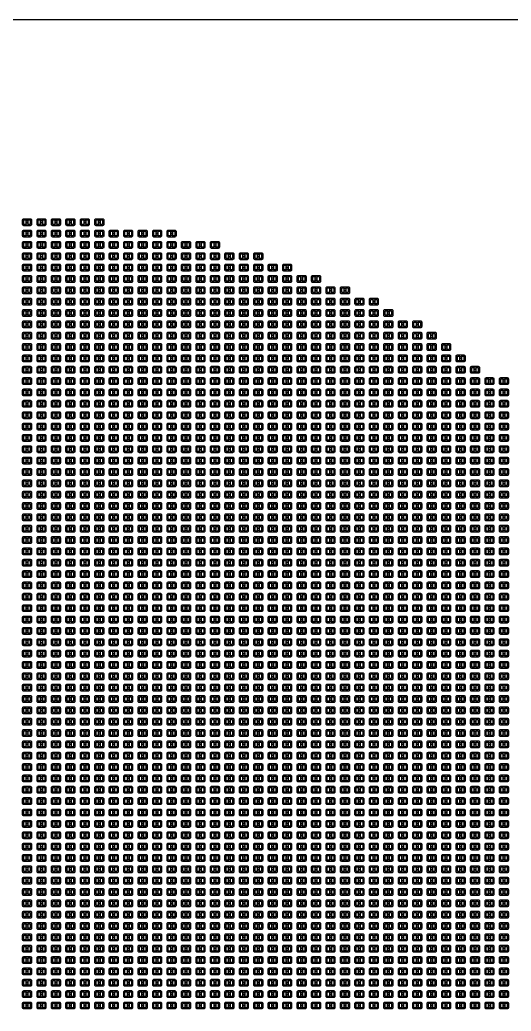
# Model space of a CAD drawing. Header units: metres. Extents: x -2500 to 2500, y -2500 to 2500.
# Drawn here: x -7 to 1231, y 2 to 2500 of the extents above; entities that cross this region are included whole.
import ezdxf

# ---------------------------------------------------------------- set-up
doc = ezdxf.new("R2010")
doc.units = ezdxf.units.M
doc.layers.add('structure', color=2, linetype='Continuous')
doc.layers.add('substrate', color=7, linetype='Continuous')

# ---------------------------------------------------------------- blocks, each defined once
blk = doc.blocks.new('structure')
at = {"layer": 'structure'}
for points in [[(-11.2, 5.8, -0.414214), (-8.2, 8.8), (8.2, 8.8, -0.414214), (11.2, 5.8), (11.2, -5.8, -0.414214), (8.2, -8.8), (-8.2, -8.8, -0.414214), (-11.2, -5.8), (-11.2, 5.8)], [(-8.2, 4.6, -0.414214), (-7, 5.8), (-2.7, 5.8, -0.414214), (-1.5, 4.6), (-1.5, 3.8, -0.414214), (-2, 3.3), (-2.5, 3.3, 0.414214), (-3, 2.8), (-3, 0.3), (3, 0.3), (3, 2.8, 0.414214), (2.5, 3.3), (2, 3.3, -0.414214), (1.5, 3.8), (1.5, 4.6, -0.414214), (2.7, 5.8), (7, 5.8, -0.414214), (8.2, 4.6), (8.2, -4.6, -0.414214), (7, -5.8), (2.7, -5.8, -0.414214), (1.5, -4.6), (1.5, -3.8, -0.414214), (2, -3.3), (2.5, -3.3, 0.414214), (3, -2.8), (3, -0.3), (-3, -0.3), (-3, -2.8, 0.414214), (-2.5, -3.3), (-2, -3.3, -0.414214), (-1.5, -3.8), (-1.5, -4.6, -0.414214), (-2.7, -5.8), (-7, -5.8, -0.414214), (-7, -5.8, -0.414214), (-8.2, -4.6), (-8.2, 4.6)]]:
    blk.add_lwpolyline(points, format="xyb", dxfattribs=at)
blk = doc.blocks.new('array')
at = {"layer": 'structure'}
for p in [(11.6, 1990.2), (48, 1990.2), (84.4, 1990.2), (120.8, 1990.2), (157.2, 1990.2), (193.6, 1990.2), (11.6, 1961.6), (48, 1961.6), (84.4, 1961.6), (120.8, 1961.6), (157.2, 1961.6), (193.6, 1961.6), (230, 1961.6), (266.4, 1961.6), (302.8, 1961.6), (339.2, 1961.6), (375.6, 1961.6), (11.6, 1933), (48, 1933), (84.4, 1933), (120.8, 1933), (157.2, 1933), (193.6, 1933), (230, 1933), (266.4, 1933), (302.8, 1933), (339.2, 1933), (375.6, 1933), (412, 1933), (448.4, 1933), (484.8, 1933), (11.6, 1904.4), (48, 1904.4), (84.4, 1904.4), (120.8, 1904.4), (157.2, 1904.4), (193.6, 1904.4), (230, 1904.4), (266.4, 1904.4), (302.8, 1904.4), (339.2, 1904.4), (375.6, 1904.4), (412, 1904.4), (448.4, 1904.4), (484.8, 1904.4), (521.2, 1904.4), (557.6, 1904.4), (594, 1904.4), (11.6, 1875.8), (48, 1875.8), (84.4, 1875.8), (120.8, 1875.8), (157.2, 1875.8), (193.6, 1875.8), (230, 1875.8), (266.4, 1875.8), (302.8, 1875.8), (339.2, 1875.8), (375.6, 1875.8), (412, 1875.8), (448.4, 1875.8), (484.8, 1875.8), (521.2, 1875.8), (557.6, 1875.8), (594, 1875.8), (630.4, 1875.8), (666.8, 1875.8), (11.6, 1847.2), (48, 1847.2), (84.4, 1847.2), (120.8, 1847.2), (157.2, 1847.2), (193.6, 1847.2), (230, 1847.2), (266.4, 1847.2), (302.8, 1847.2), (339.2, 1847.2), (375.6, 1847.2), (412, 1847.2), (448.4, 1847.2), (484.8, 1847.2), (521.2, 1847.2), (557.6, 1847.2), (594, 1847.2), (630.4, 1847.2), (666.8, 1847.2), (703.2, 1847.2), (739.6, 1847.2), (11.6, 1818.6), (48, 1818.6), (84.4, 1818.6), (120.8, 1818.6), (157.2, 1818.6), (193.6, 1818.6), (230, 1818.6), (266.4, 1818.6), (302.8, 1818.6), (339.2, 1818.6), (375.6, 1818.6), (412, 1818.6), (448.4, 1818.6), (484.8, 1818.6), (521.2, 1818.6), (557.6, 1818.6), (594, 1818.6), (630.4, 1818.6), (666.8, 1818.6), (703.2, 1818.6), (739.6, 1818.6), (776, 1818.6), (812.4, 1818.6), (11.6, 1790), (48, 1790), (84.4, 1790), (120.8, 1790), (157.2, 1790), (193.6, 1790), (230, 1790), (266.4, 1790), (302.8, 1790), (339.2, 1790), (375.6, 1790), (412, 1790), (448.4, 1790), (484.8, 1790), (521.2, 1790), (557.6, 1790), (594, 1790), (630.4, 1790), (666.8, 1790), (703.2, 1790), (739.6, 1790), (776, 1790), (812.4, 1790), (848.8, 1790), (885.2, 1790), (11.6, 1761.4), (48, 1761.4), (84.4, 1761.4), (120.8, 1761.4), (157.2, 1761.4), (193.6, 1761.4), (230, 1761.4), (266.4, 1761.4), (302.8, 1761.4), (339.2, 1761.4), (375.6, 1761.4), (412, 1761.4), (448.4, 1761.4), (484.8, 1761.4), (521.2, 1761.4), (557.6, 1761.4), (594, 1761.4), (630.4, 1761.4), (666.8, 1761.4), (703.2, 1761.4), (739.6, 1761.4), (776, 1761.4), (812.4, 1761.4), (848.8, 1761.4), (885.2, 1761.4), (921.6, 1761.4), (11.6, 1732.8), (48, 1732.8), (84.4, 1732.8), (120.8, 1732.8), (157.2, 1732.8), (193.6, 1732.8), (230, 1732.8), (266.4, 1732.8), (302.8, 1732.8), (339.2, 1732.8), (375.6, 1732.8), (412, 1732.8), (448.4, 1732.8), (484.8, 1732.8), (521.2, 1732.8), (557.6, 1732.8), (594, 1732.8), (630.4, 1732.8), (666.8, 1732.8), (703.2, 1732.8), (739.6, 1732.8), (776, 1732.8), (812.4, 1732.8), (848.8, 1732.8), (885.2, 1732.8), (921.6, 1732.8), (958, 1732.8), (994.4, 1732.8), (11.6, 1704.2), (48, 1704.2), (84.4, 1704.2), (120.8, 1704.2), (157.2, 1704.2), (193.6, 1704.2), (230, 1704.2), (266.4, 1704.2), (302.8, 1704.2), (339.2, 1704.2), (375.6, 1704.2), (412, 1704.2), (448.4, 1704.2), (484.8, 1704.2), (521.2, 1704.2), (557.6, 1704.2), (594, 1704.2), (630.4, 1704.2), (666.8, 1704.2), (703.2, 1704.2), (739.6, 1704.2), (776, 1704.2), (812.4, 1704.2), (848.8, 1704.2), (885.2, 1704.2), (921.6, 1704.2), (958, 1704.2), (994.4, 1704.2), (1030.8, 1704.2), (11.6, 1675.6), (48, 1675.6), (84.4, 1675.6), (120.8, 1675.6), (157.2, 1675.6), (193.6, 1675.6), (230, 1675.6), (266.4, 1675.6), (302.8, 1675.6), (339.2, 1675.6), (375.6, 1675.6), (412, 1675.6), (448.4, 1675.6), (484.8, 1675.6), (521.2, 1675.6), (557.6, 1675.6), (594, 1675.6), (630.4, 1675.6), (666.8, 1675.6), (703.2, 1675.6), (739.6, 1675.6), (776, 1675.6), (812.4, 1675.6), (848.8, 1675.6), (885.2, 1675.6), (921.6, 1675.6), (958, 1675.6), (994.4, 1675.6), (1030.8, 1675.6), (1067.2, 1675.6), (11.6, 1647), (48, 1647), (84.4, 1647), (120.8, 1647), (157.2, 1647), (193.6, 1647), (230, 1647), (266.4, 1647), (302.8, 1647), (339.2, 1647), (375.6, 1647), (412, 1647), (448.4, 1647), (484.8, 1647), (521.2, 1647), (557.6, 1647), (594, 1647), (630.4, 1647), (666.8, 1647), (703.2, 1647), (739.6, 1647), (776, 1647), (812.4, 1647), (848.8, 1647), (885.2, 1647), (921.6, 1647), (958, 1647), (994.4, 1647), (1030.8, 1647), (1067.2, 1647), (1103.6, 1647), (11.6, 1618.4), (48, 1618.4), (84.4, 1618.4), (120.8, 1618.4), (157.2, 1618.4), (193.6, 1618.4), (230, 1618.4), (266.4, 1618.4), (302.8, 1618.4), (339.2, 1618.4), (375.6, 1618.4), (412, 1618.4), (448.4, 1618.4), (484.8, 1618.4), (521.2, 1618.4), (557.6, 1618.4), (594, 1618.4), (630.4, 1618.4), (666.8, 1618.4), (703.2, 1618.4), (739.6, 1618.4), (776, 1618.4), (812.4, 1618.4), (848.8, 1618.4), (885.2, 1618.4), (921.6, 1618.4), (958, 1618.4), (994.4, 1618.4), (1030.8, 1618.4), (1067.2, 1618.4), (1103.6, 1618.4), (1140, 1618.4), (11.6, 1589.8), (48, 1589.8), (84.4, 1589.8), (120.8, 1589.8), (157.2, 1589.8), (193.6, 1589.8), (230, 1589.8), (266.4, 1589.8), (302.8, 1589.8), (339.2, 1589.8), (375.6, 1589.8), (412, 1589.8), (448.4, 1589.8), (484.8, 1589.8), (521.2, 1589.8), (557.6, 1589.8), (594, 1589.8), (630.4, 1589.8), (666.8, 1589.8), (703.2, 1589.8), (739.6, 1589.8), (776, 1589.8), (812.4, 1589.8), (848.8, 1589.8), (885.2, 1589.8), (921.6, 1589.8), (958, 1589.8), (994.4, 1589.8), (1030.8, 1589.8), (1067.2, 1589.8), (1103.6, 1589.8), (1140, 1589.8), (1176.4, 1589.8), (1212.8, 1589.8), (11.6, 1561.2), (48, 1561.2), (84.4, 1561.2), (120.8, 1561.2), (157.2, 1561.2), (193.6, 1561.2), (230, 1561.2), (266.4, 1561.2), (302.8, 1561.2), (339.2, 1561.2), (375.6, 1561.2), (412, 1561.2), (448.4, 1561.2), (484.8, 1561.2), (521.2, 1561.2), (557.6, 1561.2), (594, 1561.2), (630.4, 1561.2), (666.8, 1561.2), (703.2, 1561.2), (739.6, 1561.2), (776, 1561.2), (812.4, 1561.2), (848.8, 1561.2), (885.2, 1561.2), (921.6, 1561.2), (958, 1561.2), (994.4, 1561.2), (1030.8, 1561.2), (1067.2, 1561.2), (1103.6, 1561.2), (1140, 1561.2), (1176.4, 1561.2), (1212.8, 1561.2), (11.6, 1532.6), (48, 1532.6), (84.4, 1532.6), (120.8, 1532.6), (157.2, 1532.6), (193.6, 1532.6), (230, 1532.6), (266.4, 1532.6), (302.8, 1532.6), (339.2, 1532.6), (375.6, 1532.6), (412, 1532.6), (448.4, 1532.6), (484.8, 1532.6), (521.2, 1532.6), (557.6, 1532.6), (594, 1532.6), (630.4, 1532.6), (666.8, 1532.6), (703.2, 1532.6), (739.6, 1532.6), (776, 1532.6), (812.4, 1532.6), (848.8, 1532.6), (885.2, 1532.6), (921.6, 1532.6), (958, 1532.6), (994.4, 1532.6), (1030.8, 1532.6), (1067.2, 1532.6), (1103.6, 1532.6), (1140, 1532.6), (1176.4, 1532.6), (1212.8, 1532.6), (11.6, 1504), (48, 1504), (84.4, 1504), (120.8, 1504), (157.2, 1504), (193.6, 1504), (230, 1504), (266.4, 1504), (302.8, 1504), (339.2, 1504), (375.6, 1504), (412, 1504), (448.4, 1504), (484.8, 1504), (521.2, 1504), (557.6, 1504), (594, 1504), (630.4, 1504), (666.8, 1504), (703.2, 1504), (739.6, 1504), (776, 1504), (812.4, 1504), (848.8, 1504), (885.2, 1504), (921.6, 1504), (958, 1504), (994.4, 1504), (1030.8, 1504), (1067.2, 1504), (1103.6, 1504), (1140, 1504), (1176.4, 1504), (1212.8, 1504), (11.6, 1475.4), (48, 1475.4), (84.4, 1475.4), (120.8, 1475.4), (157.2, 1475.4), (193.6, 1475.4), (230, 1475.4), (266.4, 1475.4), (302.8, 1475.4), (339.2, 1475.4), (375.6, 1475.4), (412, 1475.4), (448.4, 1475.4), (484.8, 1475.4), (521.2, 1475.4), (557.6, 1475.4), (594, 1475.4), (630.4, 1475.4), (666.8, 1475.4), (703.2, 1475.4), (739.6, 1475.4), (776, 1475.4), (812.4, 1475.4), (848.8, 1475.4), (885.2, 1475.4), (921.6, 1475.4), (958, 1475.4), (994.4, 1475.4), (1030.8, 1475.4), (1067.2, 1475.4), (1103.6, 1475.4), (1140, 1475.4), (1176.4, 1475.4), (1212.8, 1475.4), (11.6, 1446.8), (48, 1446.8), (84.4, 1446.8), (120.8, 1446.8), (157.2, 1446.8), (193.6, 1446.8), (230, 1446.8), (266.4, 1446.8), (302.8, 1446.8), (339.2, 1446.8), (375.6, 1446.8), (412, 1446.8), (448.4, 1446.8), (484.8, 1446.8), (521.2, 1446.8), (557.6, 1446.8), (594, 1446.8), (630.4, 1446.8), (666.8, 1446.8), (703.2, 1446.8), (739.6, 1446.8), (776, 1446.8), (812.4, 1446.8), (848.8, 1446.8), (885.2, 1446.8), (921.6, 1446.8), (958, 1446.8), (994.4, 1446.8), (1030.8, 1446.8), (1067.2, 1446.8), (1103.6, 1446.8), (1140, 1446.8), (1176.4, 1446.8), (1212.8, 1446.8), (11.6, 1418.2), (48, 1418.2), (84.4, 1418.2), (120.8, 1418.2), (157.2, 1418.2), (193.6, 1418.2), (230, 1418.2), (266.4, 1418.2), (302.8, 1418.2), (339.2, 1418.2), (375.6, 1418.2), (412, 1418.2), (448.4, 1418.2), (484.8, 1418.2), (521.2, 1418.2), (557.6, 1418.2), (594, 1418.2), (630.4, 1418.2), (666.8, 1418.2), (703.2, 1418.2), (739.6, 1418.2), (776, 1418.2), (812.4, 1418.2), (848.8, 1418.2), (885.2, 1418.2), (921.6, 1418.2), (958, 1418.2), (994.4, 1418.2), (1030.8, 1418.2), (1067.2, 1418.2), (1103.6, 1418.2), (1140, 1418.2), (1176.4, 1418.2), (1212.8, 1418.2), (11.6, 1389.6), (48, 1389.6), (84.4, 1389.6), (120.8, 1389.6), (157.2, 1389.6), (193.6, 1389.6), (230, 1389.6), (266.4, 1389.6), (302.8, 1389.6), (339.2, 1389.6), (375.6, 1389.6), (412, 1389.6), (448.4, 1389.6), (484.8, 1389.6), (521.2, 1389.6), (557.6, 1389.6), (594, 1389.6), (630.4, 1389.6), (666.8, 1389.6), (703.2, 1389.6), (739.6, 1389.6), (776, 1389.6), (812.4, 1389.6), (848.8, 1389.6), (885.2, 1389.6), (921.6, 1389.6), (958, 1389.6), (994.4, 1389.6), (1030.8, 1389.6), (1067.2, 1389.6), (1103.6, 1389.6), (1140, 1389.6), (1176.4, 1389.6), (1212.8, 1389.6), (11.6, 1361), (48, 1361), (84.4, 1361), (120.8, 1361), (157.2, 1361), (193.6, 1361), (230, 1361), (266.4, 1361), (302.8, 1361), (339.2, 1361), (375.6, 1361), (412, 1361), (448.4, 1361), (484.8, 1361), (521.2, 1361), (557.6, 1361), (594, 1361), (630.4, 1361), (666.8, 1361), (703.2, 1361), (739.6, 1361), (776, 1361), (812.4, 1361), (848.8, 1361), (885.2, 1361), (921.6, 1361), (958, 1361), (994.4, 1361), (1030.8, 1361), (1067.2, 1361), (1103.6, 1361), (1140, 1361), (1176.4, 1361), (1212.8, 1361), (11.6, 1332.4), (48, 1332.4), (84.4, 1332.4), (120.8, 1332.4), (157.2, 1332.4), (193.6, 1332.4), (230, 1332.4), (266.4, 1332.4), (302.8, 1332.4), (339.2, 1332.4), (375.6, 1332.4), (412, 1332.4), (448.4, 1332.4), (484.8, 1332.4), (521.2, 1332.4), (557.6, 1332.4), (594, 1332.4), (630.4, 1332.4), (666.8, 1332.4), (703.2, 1332.4), (739.6, 1332.4), (776, 1332.4), (812.4, 1332.4), (848.8, 1332.4), (885.2, 1332.4), (921.6, 1332.4), (958, 1332.4), (994.4, 1332.4), (1030.8, 1332.4), (1067.2, 1332.4), (1103.6, 1332.4), (1140, 1332.4), (1176.4, 1332.4), (1212.8, 1332.4), (11.6, 1303.8), (48, 1303.8), (84.4, 1303.8), (120.8, 1303.8), (157.2, 1303.8), (193.6, 1303.8), (230, 1303.8), (266.4, 1303.8), (302.8, 1303.8), (339.2, 1303.8), (375.6, 1303.8), (412, 1303.8), (448.4, 1303.8), (484.8, 1303.8), (521.2, 1303.8), (557.6, 1303.8), (594, 1303.8), (630.4, 1303.8), (666.8, 1303.8), (703.2, 1303.8), (739.6, 1303.8), (776, 1303.8), (812.4, 1303.8), (848.8, 1303.8), (885.2, 1303.8), (921.6, 1303.8), (958, 1303.8), (994.4, 1303.8), (1030.8, 1303.8), (1067.2, 1303.8), (1103.6, 1303.8), (1140, 1303.8), (1176.4, 1303.8), (1212.8, 1303.8), (11.6, 1275.2), (48, 1275.2), (84.4, 1275.2), (120.8, 1275.2), (157.2, 1275.2), (193.6, 1275.2), (230, 1275.2), (266.4, 1275.2), (302.8, 1275.2), (339.2, 1275.2), (375.6, 1275.2), (412, 1275.2), (448.4, 1275.2), (484.8, 1275.2), (521.2, 1275.2), (557.6, 1275.2), (594, 1275.2), (630.4, 1275.2), (666.8, 1275.2), (703.2, 1275.2), (739.6, 1275.2), (776, 1275.2), (812.4, 1275.2), (848.8, 1275.2), (885.2, 1275.2), (921.6, 1275.2), (958, 1275.2), (994.4, 1275.2), (1030.8, 1275.2), (1067.2, 1275.2), (1103.6, 1275.2), (1140, 1275.2), (1176.4, 1275.2), (1212.8, 1275.2), (11.6, 1246.6), (48, 1246.6), (84.4, 1246.6), (120.8, 1246.6), (157.2, 1246.6), (193.6, 1246.6), (230, 1246.6), (266.4, 1246.6), (302.8, 1246.6), (339.2, 1246.6), (375.6, 1246.6), (412, 1246.6), (448.4, 1246.6), (484.8, 1246.6), (521.2, 1246.6), (557.6, 1246.6), (594, 1246.6), (630.4, 1246.6), (666.8, 1246.6), (703.2, 1246.6), (739.6, 1246.6), (776, 1246.6), (812.4, 1246.6), (848.8, 1246.6), (885.2, 1246.6), (921.6, 1246.6), (958, 1246.6), (994.4, 1246.6), (1030.8, 1246.6), (1067.2, 1246.6), (1103.6, 1246.6), (1140, 1246.6), (1176.4, 1246.6), (1212.8, 1246.6), (11.6, 1218), (48, 1218), (84.4, 1218), (120.8, 1218), (157.2, 1218), (193.6, 1218), (230, 1218), (266.4, 1218), (302.8, 1218), (339.2, 1218), (375.6, 1218), (412, 1218), (448.4, 1218), (484.8, 1218), (521.2, 1218), (557.6, 1218), (594, 1218), (630.4, 1218), (666.8, 1218), (703.2, 1218), (739.6, 1218), (776, 1218), (812.4, 1218), (848.8, 1218), (885.2, 1218), (921.6, 1218), (958, 1218), (994.4, 1218), (1030.8, 1218), (1067.2, 1218), (1103.6, 1218), (1140, 1218), (1176.4, 1218), (1212.8, 1218), (11.6, 1189.4), (48, 1189.4), (84.4, 1189.4), (120.8, 1189.4), (157.2, 1189.4), (193.6, 1189.4), (230, 1189.4), (266.4, 1189.4), (302.8, 1189.4), (339.2, 1189.4), (375.6, 1189.4), (412, 1189.4), (448.4, 1189.4), (484.8, 1189.4), (521.2, 1189.4), (557.6, 1189.4), (594, 1189.4), (630.4, 1189.4), (666.8, 1189.4), (703.2, 1189.4), (739.6, 1189.4), (776, 1189.4), (812.4, 1189.4), (848.8, 1189.4), (885.2, 1189.4), (921.6, 1189.4), (958, 1189.4), (994.4, 1189.4), (1030.8, 1189.4), (1067.2, 1189.4), (1103.6, 1189.4), (1140, 1189.4), (1176.4, 1189.4), (1212.8, 1189.4), (11.6, 1160.8), (48, 1160.8), (84.4, 1160.8), (120.8, 1160.8), (157.2, 1160.8), (193.6, 1160.8), (230, 1160.8), (266.4, 1160.8), (302.8, 1160.8), (339.2, 1160.8), (375.6, 1160.8), (412, 1160.8), (448.4, 1160.8), (484.8, 1160.8), (521.2, 1160.8), (557.6, 1160.8), (594, 1160.8), (630.4, 1160.8), (666.8, 1160.8), (703.2, 1160.8), (739.6, 1160.8), (776, 1160.8), (812.4, 1160.8), (848.8, 1160.8), (885.2, 1160.8), (921.6, 1160.8), (958, 1160.8), (994.4, 1160.8), (1030.8, 1160.8), (1067.2, 1160.8), (1103.6, 1160.8), (1140, 1160.8), (1176.4, 1160.8), (1212.8, 1160.8), (11.6, 1132.2), (48, 1132.2), (84.4, 1132.2), (120.8, 1132.2), (157.2, 1132.2), (193.6, 1132.2), (230, 1132.2), (266.4, 1132.2), (302.8, 1132.2), (339.2, 1132.2), (375.6, 1132.2), (412, 1132.2), (448.4, 1132.2), (484.8, 1132.2), (521.2, 1132.2), (557.6, 1132.2), (594, 1132.2), (630.4, 1132.2), (666.8, 1132.2), (703.2, 1132.2), (739.6, 1132.2), (776, 1132.2), (812.4, 1132.2), (848.8, 1132.2), (885.2, 1132.2), (921.6, 1132.2), (958, 1132.2), (994.4, 1132.2), (1030.8, 1132.2), (1067.2, 1132.2), (1103.6, 1132.2), (1140, 1132.2), (1176.4, 1132.2), (1212.8, 1132.2), (11.6, 1103.6), (48, 1103.6), (84.4, 1103.6), (120.8, 1103.6), (157.2, 1103.6), (193.6, 1103.6), (230, 1103.6), (266.4, 1103.6), (302.8, 1103.6), (339.2, 1103.6), (375.6, 1103.6), (412, 1103.6), (448.4, 1103.6), (484.8, 1103.6), (521.2, 1103.6), (557.6, 1103.6), (594, 1103.6), (630.4, 1103.6), (666.8, 1103.6), (703.2, 1103.6), (739.6, 1103.6), (776, 1103.6), (812.4, 1103.6), (848.8, 1103.6), (885.2, 1103.6), (921.6, 1103.6), (958, 1103.6), (994.4, 1103.6), (1030.8, 1103.6), (1067.2, 1103.6), (1103.6, 1103.6), (1140, 1103.6), (1176.4, 1103.6), (1212.8, 1103.6), (11.6, 1075), (48, 1075), (84.4, 1075), (120.8, 1075), (157.2, 1075), (193.6, 1075), (230, 1075), (266.4, 1075), (302.8, 1075), (339.2, 1075), (375.6, 1075), (412, 1075), (448.4, 1075), (484.8, 1075), (521.2, 1075), (557.6, 1075), (594, 1075), (630.4, 1075), (666.8, 1075), (703.2, 1075), (739.6, 1075), (776, 1075), (812.4, 1075), (848.8, 1075), (885.2, 1075), (921.6, 1075), (958, 1075), (994.4, 1075), (1030.8, 1075), (1067.2, 1075), (1103.6, 1075), (1140, 1075), (1176.4, 1075), (1212.8, 1075), (11.6, 1046.4), (48, 1046.4), (84.4, 1046.4), (120.8, 1046.4), (157.2, 1046.4), (193.6, 1046.4), (230, 1046.4), (266.4, 1046.4), (302.8, 1046.4), (339.2, 1046.4), (375.6, 1046.4), (412, 1046.4), (448.4, 1046.4), (484.8, 1046.4), (521.2, 1046.4), (557.6, 1046.4), (594, 1046.4), (630.4, 1046.4), (666.8, 1046.4), (703.2, 1046.4), (739.6, 1046.4), (776, 1046.4), (812.4, 1046.4), (848.8, 1046.4), (885.2, 1046.4), (921.6, 1046.4), (958, 1046.4), (994.4, 1046.4), (1030.8, 1046.4), (1067.2, 1046.4), (1103.6, 1046.4), (1140, 1046.4), (1176.4, 1046.4), (1212.8, 1046.4), (11.6, 1017.8), (48, 1017.8), (84.4, 1017.8), (120.8, 1017.8), (157.2, 1017.8), (193.6, 1017.8), (230, 1017.8), (266.4, 1017.8), (302.8, 1017.8), (339.2, 1017.8), (375.6, 1017.8), (412, 1017.8), (448.4, 1017.8), (484.8, 1017.8), (521.2, 1017.8), (557.6, 1017.8), (594, 1017.8), (630.4, 1017.8), (666.8, 1017.8), (703.2, 1017.8), (739.6, 1017.8), (776, 1017.8), (812.4, 1017.8), (848.8, 1017.8), (885.2, 1017.8), (921.6, 1017.8), (958, 1017.8), (994.4, 1017.8), (1030.8, 1017.8), (1067.2, 1017.8), (1103.6, 1017.8), (1140, 1017.8), (1176.4, 1017.8), (1212.8, 1017.8), (11.6, 989.2), (48, 989.2), (84.4, 989.2), (120.8, 989.2), (157.2, 989.2), (193.6, 989.2), (230, 989.2), (266.4, 989.2), (302.8, 989.2), (339.2, 989.2), (375.6, 989.2), (412, 989.2), (448.4, 989.2), (484.8, 989.2), (521.2, 989.2), (557.6, 989.2), (594, 989.2), (630.4, 989.2), (666.8, 989.2), (703.2, 989.2), (739.6, 989.2), (776, 989.2), (812.4, 989.2), (848.8, 989.2), (885.2, 989.2), (921.6, 989.2), (958, 989.2), (994.4, 989.2), (1030.8, 989.2), (1067.2, 989.2), (1103.6, 989.2), (1140, 989.2), (1176.4, 989.2), (1212.8, 989.2), (11.6, 960.6), (48, 960.6), (84.4, 960.6), (120.8, 960.6), (157.2, 960.6), (193.6, 960.6), (230, 960.6), (266.4, 960.6), (302.8, 960.6), (339.2, 960.6), (375.6, 960.6), (412, 960.6), (448.4, 960.6), (484.8, 960.6), (521.2, 960.6), (557.6, 960.6), (594, 960.6), (630.4, 960.6), (666.8, 960.6), (703.2, 960.6), (739.6, 960.6), (776, 960.6), (812.4, 960.6), (848.8, 960.6), (885.2, 960.6), (921.6, 960.6), (958, 960.6), (994.4, 960.6), (1030.8, 960.6), (1067.2, 960.6), (1103.6, 960.6), (1140, 960.6), (1176.4, 960.6), (1212.8, 960.6), (11.6, 932), (48, 932), (84.4, 932), (120.8, 932), (157.2, 932), (193.6, 932), (230, 932), (266.4, 932), (302.8, 932), (339.2, 932), (375.6, 932), (412, 932), (448.4, 932), (484.8, 932), (521.2, 932), (557.6, 932), (594, 932), (630.4, 932), (666.8, 932), (703.2, 932), (739.6, 932), (776, 932), (812.4, 932), (848.8, 932), (885.2, 932), (921.6, 932), (958, 932), (994.4, 932), (1030.8, 932), (1067.2, 932), (1103.6, 932), (1140, 932), (1176.4, 932), (1212.8, 932), (11.6, 903.4), (48, 903.4), (84.4, 903.4), (120.8, 903.4), (157.2, 903.4), (193.6, 903.4), (230, 903.4), (266.4, 903.4), (302.8, 903.4), (339.2, 903.4), (375.6, 903.4), (412, 903.4), (448.4, 903.4), (484.8, 903.4), (521.2, 903.4), (557.6, 903.4), (594, 903.4), (630.4, 903.4), (666.8, 903.4), (703.2, 903.4), (739.6, 903.4), (776, 903.4), (812.4, 903.4), (848.8, 903.4), (885.2, 903.4), (921.6, 903.4), (958, 903.4), (994.4, 903.4), (1030.8, 903.4), (1067.2, 903.4), (1103.6, 903.4), (1140, 903.4), (1176.4, 903.4), (1212.8, 903.4), (11.6, 874.8), (48, 874.8), (84.4, 874.8), (120.8, 874.8), (157.2, 874.8), (193.6, 874.8), (230, 874.8), (266.4, 874.8), (302.8, 874.8), (339.2, 874.8), (375.6, 874.8), (412, 874.8), (448.4, 874.8), (484.8, 874.8), (521.2, 874.8), (557.6, 874.8), (594, 874.8), (630.4, 874.8), (666.8, 874.8), (703.2, 874.8), (739.6, 874.8), (776, 874.8), (812.4, 874.8), (848.8, 874.8), (885.2, 874.8), (921.6, 874.8), (958, 874.8), (994.4, 874.8), (1030.8, 874.8), (1067.2, 874.8), (1103.6, 874.8), (1140, 874.8), (1176.4, 874.8), (1212.8, 874.8), (11.6, 846.2), (48, 846.2), (84.4, 846.2), (120.8, 846.2), (157.2, 846.2), (193.6, 846.2), (230, 846.2), (266.4, 846.2), (302.8, 846.2), (339.2, 846.2), (375.6, 846.2), (412, 846.2), (448.4, 846.2), (484.8, 846.2), (521.2, 846.2), (557.6, 846.2), (594, 846.2), (630.4, 846.2), (666.8, 846.2), (703.2, 846.2), (739.6, 846.2), (776, 846.2), (812.4, 846.2), (848.8, 846.2), (885.2, 846.2), (921.6, 846.2), (958, 846.2), (994.4, 846.2), (1030.8, 846.2), (1067.2, 846.2), (1103.6, 846.2), (1140, 846.2), (1176.4, 846.2), (1212.8, 846.2), (11.6, 817.6), (48, 817.6), (84.4, 817.6), (120.8, 817.6), (157.2, 817.6), (193.6, 817.6), (230, 817.6), (266.4, 817.6), (302.8, 817.6), (339.2, 817.6), (375.6, 817.6), (412, 817.6), (448.4, 817.6), (484.8, 817.6), (521.2, 817.6), (557.6, 817.6), (594, 817.6), (630.4, 817.6), (666.8, 817.6), (703.2, 817.6), (739.6, 817.6), (776, 817.6), (812.4, 817.6), (848.8, 817.6), (885.2, 817.6), (921.6, 817.6), (958, 817.6), (994.4, 817.6), (1030.8, 817.6), (1067.2, 817.6), (1103.6, 817.6), (1140, 817.6), (1176.4, 817.6), (1212.8, 817.6), (11.6, 789), (48, 789), (84.4, 789), (120.8, 789), (157.2, 789), (193.6, 789), (230, 789), (266.4, 789), (302.8, 789), (339.2, 789), (375.6, 789), (412, 789), (448.4, 789), (484.8, 789), (521.2, 789), (557.6, 789), (594, 789), (630.4, 789), (666.8, 789), (703.2, 789), (739.6, 789), (776, 789), (812.4, 789), (848.8, 789), (885.2, 789), (921.6, 789), (958, 789), (994.4, 789), (1030.8, 789), (1067.2, 789), (1103.6, 789), (1140, 789), (1176.4, 789), (1212.8, 789), (11.6, 760.4), (48, 760.4), (84.4, 760.4), (120.8, 760.4), (157.2, 760.4), (193.6, 760.4), (230, 760.4), (266.4, 760.4), (302.8, 760.4), (339.2, 760.4), (375.6, 760.4), (412, 760.4), (448.4, 760.4), (484.8, 760.4), (521.2, 760.4), (557.6, 760.4), (594, 760.4), (630.4, 760.4), (666.8, 760.4), (703.2, 760.4), (739.6, 760.4), (776, 760.4), (812.4, 760.4), (848.8, 760.4), (885.2, 760.4), (921.6, 760.4), (958, 760.4), (994.4, 760.4), (1030.8, 760.4), (1067.2, 760.4), (1103.6, 760.4), (1140, 760.4), (1176.4, 760.4), (1212.8, 760.4), (11.6, 731.8), (48, 731.8), (84.4, 731.8), (120.8, 731.8), (157.2, 731.8), (193.6, 731.8), (230, 731.8), (266.4, 731.8), (302.8, 731.8), (339.2, 731.8), (375.6, 731.8), (412, 731.8), (448.4, 731.8), (484.8, 731.8), (521.2, 731.8), (557.6, 731.8), (594, 731.8), (630.4, 731.8), (666.8, 731.8), (703.2, 731.8), (739.6, 731.8), (776, 731.8), (812.4, 731.8), (848.8, 731.8), (885.2, 731.8), (921.6, 731.8), (958, 731.8), (994.4, 731.8), (1030.8, 731.8), (1067.2, 731.8), (1103.6, 731.8), (1140, 731.8), (1176.4, 731.8), (1212.8, 731.8), (11.6, 703.2), (48, 703.2), (84.4, 703.2), (120.8, 703.2), (157.2, 703.2), (193.6, 703.2), (230, 703.2), (266.4, 703.2), (302.8, 703.2), (339.2, 703.2), (375.6, 703.2), (412, 703.2), (448.4, 703.2), (484.8, 703.2), (521.2, 703.2), (557.6, 703.2), (594, 703.2), (630.4, 703.2), (666.8, 703.2), (703.2, 703.2), (739.6, 703.2), (776, 703.2), (812.4, 703.2), (848.8, 703.2), (885.2, 703.2), (921.6, 703.2), (958, 703.2), (994.4, 703.2), (1030.8, 703.2), (1067.2, 703.2), (1103.6, 703.2), (1140, 703.2), (1176.4, 703.2), (1212.8, 703.2), (11.6, 674.6), (48, 674.6), (84.4, 674.6), (120.8, 674.6), (157.2, 674.6), (193.6, 674.6), (230, 674.6), (266.4, 674.6), (302.8, 674.6), (339.2, 674.6), (375.6, 674.6), (412, 674.6), (448.4, 674.6), (484.8, 674.6), (521.2, 674.6), (557.6, 674.6), (594, 674.6), (630.4, 674.6), (666.8, 674.6), (703.2, 674.6), (739.6, 674.6), (776, 674.6), (812.4, 674.6), (848.8, 674.6), (885.2, 674.6), (921.6, 674.6), (958, 674.6), (994.4, 674.6), (1030.8, 674.6), (1067.2, 674.6), (1103.6, 674.6), (1140, 674.6), (1176.4, 674.6), (1212.8, 674.6), (11.6, 646), (48, 646), (84.4, 646), (120.8, 646), (157.2, 646), (193.6, 646), (230, 646), (266.4, 646), (302.8, 646), (339.2, 646), (375.6, 646), (412, 646), (448.4, 646), (484.8, 646), (521.2, 646), (557.6, 646), (594, 646), (630.4, 646), (666.8, 646), (703.2, 646), (739.6, 646), (776, 646), (812.4, 646), (848.8, 646), (885.2, 646), (921.6, 646), (958, 646), (994.4, 646), (1030.8, 646), (1067.2, 646), (1103.6, 646), (1140, 646), (1176.4, 646), (1212.8, 646), (11.6, 617.4), (48, 617.4), (84.4, 617.4), (120.8, 617.4), (157.2, 617.4), (193.6, 617.4), (230, 617.4), (266.4, 617.4), (302.8, 617.4), (339.2, 617.4), (375.6, 617.4), (412, 617.4), (448.4, 617.4), (484.8, 617.4), (521.2, 617.4), (557.6, 617.4), (594, 617.4), (630.4, 617.4), (666.8, 617.4), (703.2, 617.4), (739.6, 617.4), (776, 617.4), (812.4, 617.4), (848.8, 617.4), (885.2, 617.4), (921.6, 617.4), (958, 617.4), (994.4, 617.4), (1030.8, 617.4), (1067.2, 617.4), (1103.6, 617.4), (1140, 617.4), (1176.4, 617.4), (1212.8, 617.4), (11.6, 588.8), (48, 588.8), (84.4, 588.8), (120.8, 588.8), (157.2, 588.8), (193.6, 588.8), (230, 588.8), (266.4, 588.8), (302.8, 588.8), (339.2, 588.8), (375.6, 588.8), (412, 588.8), (448.4, 588.8), (484.8, 588.8), (521.2, 588.8), (557.6, 588.8), (594, 588.8), (630.4, 588.8), (666.8, 588.8), (703.2, 588.8), (739.6, 588.8), (776, 588.8), (812.4, 588.8), (848.8, 588.8), (885.2, 588.8), (921.6, 588.8), (958, 588.8), (994.4, 588.8), (1030.8, 588.8), (1067.2, 588.8), (1103.6, 588.8), (1140, 588.8), (1176.4, 588.8), (1212.8, 588.8), (11.6, 560.2), (48, 560.2), (84.4, 560.2), (120.8, 560.2), (157.2, 560.2), (193.6, 560.2), (230, 560.2), (266.4, 560.2), (302.8, 560.2), (339.2, 560.2), (375.6, 560.2), (412, 560.2), (448.4, 560.2), (484.8, 560.2), (521.2, 560.2), (557.6, 560.2), (594, 560.2), (630.4, 560.2), (666.8, 560.2), (703.2, 560.2), (739.6, 560.2), (776, 560.2), (812.4, 560.2), (848.8, 560.2), (885.2, 560.2), (921.6, 560.2), (958, 560.2), (994.4, 560.2), (1030.8, 560.2), (1067.2, 560.2), (1103.6, 560.2), (1140, 560.2), (1176.4, 560.2), (1212.8, 560.2), (11.6, 531.6), (48, 531.6), (84.4, 531.6), (120.8, 531.6), (157.2, 531.6), (193.6, 531.6), (230, 531.6), (266.4, 531.6), (302.8, 531.6), (339.2, 531.6), (375.6, 531.6), (412, 531.6), (448.4, 531.6), (484.8, 531.6), (521.2, 531.6), (557.6, 531.6), (594, 531.6), (630.4, 531.6), (666.8, 531.6), (703.2, 531.6), (739.6, 531.6), (776, 531.6), (812.4, 531.6), (848.8, 531.6), (885.2, 531.6), (921.6, 531.6), (958, 531.6), (994.4, 531.6), (1030.8, 531.6), (1067.2, 531.6), (1103.6, 531.6), (1140, 531.6), (1176.4, 531.6), (1212.8, 531.6), (11.6, 503), (48, 503), (84.4, 503), (120.8, 503), (157.2, 503), (193.6, 503), (230, 503), (266.4, 503), (302.8, 503), (339.2, 503), (375.6, 503), (412, 503), (448.4, 503), (484.8, 503), (521.2, 503), (557.6, 503), (594, 503), (630.4, 503), (666.8, 503), (703.2, 503), (739.6, 503), (776, 503), (812.4, 503), (848.8, 503), (885.2, 503), (921.6, 503), (958, 503), (994.4, 503), (1030.8, 503), (1067.2, 503), (1103.6, 503), (1140, 503), (1176.4, 503), (1212.8, 503), (11.6, 474.4), (48, 474.4), (84.4, 474.4), (120.8, 474.4), (157.2, 474.4), (193.6, 474.4), (230, 474.4), (266.4, 474.4), (302.8, 474.4), (339.2, 474.4), (375.6, 474.4), (412, 474.4), (448.4, 474.4), (484.8, 474.4), (521.2, 474.4), (557.6, 474.4), (594, 474.4), (630.4, 474.4), (666.8, 474.4), (703.2, 474.4), (739.6, 474.4), (776, 474.4), (812.4, 474.4), (848.8, 474.4), (885.2, 474.4), (921.6, 474.4), (958, 474.4), (994.4, 474.4), (1030.8, 474.4), (1067.2, 474.4), (1103.6, 474.4), (1140, 474.4), (1176.4, 474.4), (1212.8, 474.4), (11.6, 445.8), (48, 445.8), (84.4, 445.8), (120.8, 445.8), (157.2, 445.8), (193.6, 445.8), (230, 445.8), (266.4, 445.8), (302.8, 445.8), (339.2, 445.8), (375.6, 445.8), (412, 445.8), (448.4, 445.8), (484.8, 445.8), (521.2, 445.8), (557.6, 445.8), (594, 445.8), (630.4, 445.8), (666.8, 445.8), (703.2, 445.8), (739.6, 445.8), (776, 445.8), (812.4, 445.8), (848.8, 445.8), (885.2, 445.8), (921.6, 445.8), (958, 445.8), (994.4, 445.8), (1030.8, 445.8), (1067.2, 445.8), (1103.6, 445.8), (1140, 445.8), (1176.4, 445.8), (1212.8, 445.8), (11.6, 417.2), (48, 417.2), (84.4, 417.2), (120.8, 417.2), (157.2, 417.2), (193.6, 417.2), (230, 417.2), (266.4, 417.2), (302.8, 417.2), (339.2, 417.2), (375.6, 417.2), (412, 417.2), (448.4, 417.2), (484.8, 417.2), (521.2, 417.2), (557.6, 417.2), (594, 417.2), (630.4, 417.2), (666.8, 417.2), (703.2, 417.2), (739.6, 417.2), (776, 417.2), (812.4, 417.2), (848.8, 417.2), (885.2, 417.2), (921.6, 417.2), (958, 417.2), (994.4, 417.2), (1030.8, 417.2), (1067.2, 417.2), (1103.6, 417.2), (1140, 417.2), (1176.4, 417.2), (1212.8, 417.2), (11.6, 388.6), (48, 388.6), (84.4, 388.6), (120.8, 388.6), (157.2, 388.6), (193.6, 388.6), (230, 388.6), (266.4, 388.6), (302.8, 388.6), (339.2, 388.6), (375.6, 388.6), (412, 388.6), (448.4, 388.6), (484.8, 388.6), (521.2, 388.6), (557.6, 388.6), (594, 388.6), (630.4, 388.6), (666.8, 388.6), (703.2, 388.6), (739.6, 388.6), (776, 388.6), (812.4, 388.6), (848.8, 388.6), (885.2, 388.6), (921.6, 388.6), (958, 388.6), (994.4, 388.6), (1030.8, 388.6), (1067.2, 388.6), (1103.6, 388.6), (1140, 388.6), (1176.4, 388.6), (1212.8, 388.6), (11.6, 360), (48, 360), (84.4, 360), (120.8, 360), (157.2, 360), (193.6, 360), (230, 360), (266.4, 360), (302.8, 360), (339.2, 360), (375.6, 360), (412, 360), (448.4, 360), (484.8, 360), (521.2, 360), (557.6, 360), (594, 360), (630.4, 360), (666.8, 360), (703.2, 360), (739.6, 360), (776, 360), (812.4, 360), (848.8, 360), (885.2, 360), (921.6, 360), (958, 360), (994.4, 360), (1030.8, 360), (1067.2, 360), (1103.6, 360), (1140, 360), (1176.4, 360), (1212.8, 360), (11.6, 331.4), (48, 331.4), (84.4, 331.4), (120.8, 331.4), (157.2, 331.4), (193.6, 331.4), (230, 331.4), (266.4, 331.4), (302.8, 331.4), (339.2, 331.4), (375.6, 331.4), (412, 331.4), (448.4, 331.4), (484.8, 331.4), (521.2, 331.4), (557.6, 331.4), (594, 331.4), (630.4, 331.4), (666.8, 331.4), (703.2, 331.4), (739.6, 331.4), (776, 331.4), (812.4, 331.4), (848.8, 331.4), (885.2, 331.4), (921.6, 331.4), (958, 331.4), (994.4, 331.4), (1030.8, 331.4), (1067.2, 331.4), (1103.6, 331.4), (1140, 331.4), (1176.4, 331.4), (1212.8, 331.4), (11.6, 302.8), (48, 302.8), (84.4, 302.8), (120.8, 302.8), (157.2, 302.8), (193.6, 302.8), (230, 302.8), (266.4, 302.8), (302.8, 302.8), (339.2, 302.8), (375.6, 302.8), (412, 302.8), (448.4, 302.8), (484.8, 302.8), (521.2, 302.8), (557.6, 302.8), (594, 302.8), (630.4, 302.8), (666.8, 302.8), (703.2, 302.8), (739.6, 302.8), (776, 302.8), (812.4, 302.8), (848.8, 302.8), (885.2, 302.8), (921.6, 302.8), (958, 302.8), (994.4, 302.8), (1030.8, 302.8), (1067.2, 302.8), (1103.6, 302.8), (1140, 302.8), (1176.4, 302.8), (1212.8, 302.8), (11.6, 274.2), (48, 274.2), (84.4, 274.2), (120.8, 274.2), (157.2, 274.2), (193.6, 274.2), (230, 274.2), (266.4, 274.2), (302.8, 274.2), (339.2, 274.2), (375.6, 274.2), (412, 274.2), (448.4, 274.2), (484.8, 274.2), (521.2, 274.2), (557.6, 274.2), (594, 274.2), (630.4, 274.2), (666.8, 274.2), (703.2, 274.2), (739.6, 274.2), (776, 274.2), (812.4, 274.2), (848.8, 274.2), (885.2, 274.2), (921.6, 274.2), (958, 274.2), (994.4, 274.2), (1030.8, 274.2), (1067.2, 274.2), (1103.6, 274.2), (1140, 274.2), (1176.4, 274.2), (1212.8, 274.2), (11.6, 245.6), (48, 245.6), (84.4, 245.6), (120.8, 245.6), (157.2, 245.6), (193.6, 245.6), (230, 245.6), (266.4, 245.6), (302.8, 245.6), (339.2, 245.6), (375.6, 245.6), (412, 245.6), (448.4, 245.6), (484.8, 245.6), (521.2, 245.6), (557.6, 245.6), (594, 245.6), (630.4, 245.6), (666.8, 245.6), (703.2, 245.6), (739.6, 245.6), (776, 245.6), (812.4, 245.6), (848.8, 245.6), (885.2, 245.6), (921.6, 245.6), (958, 245.6), (994.4, 245.6), (1030.8, 245.6), (1067.2, 245.6), (1103.6, 245.6), (1140, 245.6), (1176.4, 245.6), (1212.8, 245.6), (11.6, 217), (48, 217), (84.4, 217), (120.8, 217), (157.2, 217), (193.6, 217), (230, 217), (266.4, 217), (302.8, 217), (339.2, 217), (375.6, 217), (412, 217), (448.4, 217), (484.8, 217), (521.2, 217), (557.6, 217), (594, 217), (630.4, 217), (666.8, 217), (703.2, 217), (739.6, 217), (776, 217), (812.4, 217), (848.8, 217), (885.2, 217), (921.6, 217), (958, 217), (994.4, 217), (1030.8, 217), (1067.2, 217), (1103.6, 217), (1140, 217), (1176.4, 217), (1212.8, 217), (11.6, 188.4), (48, 188.4), (84.4, 188.4), (120.8, 188.4), (157.2, 188.4), (193.6, 188.4), (230, 188.4), (266.4, 188.4), (302.8, 188.4), (339.2, 188.4), (375.6, 188.4), (412, 188.4), (448.4, 188.4), (484.8, 188.4), (521.2, 188.4), (557.6, 188.4), (594, 188.4), (630.4, 188.4), (666.8, 188.4), (703.2, 188.4), (739.6, 188.4), (776, 188.4), (812.4, 188.4), (848.8, 188.4), (885.2, 188.4), (921.6, 188.4), (958, 188.4), (994.4, 188.4), (1030.8, 188.4), (1067.2, 188.4), (1103.6, 188.4), (1140, 188.4), (1176.4, 188.4), (1212.8, 188.4), (11.6, 159.8), (48, 159.8), (84.4, 159.8), (120.8, 159.8), (157.2, 159.8), (193.6, 159.8), (230, 159.8), (266.4, 159.8), (302.8, 159.8), (339.2, 159.8), (375.6, 159.8), (412, 159.8), (448.4, 159.8), (484.8, 159.8), (521.2, 159.8), (557.6, 159.8), (594, 159.8), (630.4, 159.8), (666.8, 159.8), (703.2, 159.8), (739.6, 159.8), (776, 159.8), (812.4, 159.8), (848.8, 159.8), (885.2, 159.8), (921.6, 159.8), (958, 159.8), (994.4, 159.8), (1030.8, 159.8), (1067.2, 159.8), (1103.6, 159.8), (1140, 159.8), (1176.4, 159.8), (1212.8, 159.8), (11.6, 131.2), (48, 131.2), (84.4, 131.2), (120.8, 131.2), (157.2, 131.2), (193.6, 131.2), (230, 131.2), (266.4, 131.2), (302.8, 131.2), (339.2, 131.2), (375.6, 131.2), (412, 131.2), (448.4, 131.2), (484.8, 131.2), (521.2, 131.2), (557.6, 131.2), (594, 131.2), (630.4, 131.2), (666.8, 131.2), (703.2, 131.2), (739.6, 131.2), (776, 131.2), (812.4, 131.2), (848.8, 131.2), (885.2, 131.2), (921.6, 131.2), (958, 131.2), (994.4, 131.2), (1030.8, 131.2), (1067.2, 131.2), (1103.6, 131.2), (1140, 131.2), (1176.4, 131.2), (1212.8, 131.2), (11.6, 102.6), (48, 102.6), (84.4, 102.6), (120.8, 102.6), (157.2, 102.6), (193.6, 102.6), (230, 102.6), (266.4, 102.6), (302.8, 102.6), (339.2, 102.6), (375.6, 102.6), (412, 102.6), (448.4, 102.6), (484.8, 102.6), (521.2, 102.6), (557.6, 102.6), (594, 102.6), (630.4, 102.6), (666.8, 102.6), (703.2, 102.6), (739.6, 102.6), (776, 102.6), (812.4, 102.6), (848.8, 102.6), (885.2, 102.6), (921.6, 102.6), (958, 102.6), (994.4, 102.6), (1030.8, 102.6), (1067.2, 102.6), (1103.6, 102.6), (1140, 102.6), (1176.4, 102.6), (1212.8, 102.6), (11.6, 74), (48, 74), (84.4, 74), (120.8, 74), (157.2, 74), (193.6, 74), (230, 74), (266.4, 74), (302.8, 74), (339.2, 74), (375.6, 74), (412, 74), (448.4, 74), (484.8, 74), (521.2, 74), (557.6, 74), (594, 74), (630.4, 74), (666.8, 74), (703.2, 74), (739.6, 74), (776, 74), (812.4, 74), (848.8, 74), (885.2, 74), (921.6, 74), (958, 74), (994.4, 74), (1030.8, 74), (1067.2, 74), (1103.6, 74), (1140, 74), (1176.4, 74), (1212.8, 74), (11.6, 45.4), (48, 45.4), (84.4, 45.4), (120.8, 45.4), (157.2, 45.4), (193.6, 45.4), (230, 45.4), (266.4, 45.4), (302.8, 45.4), (339.2, 45.4), (375.6, 45.4), (412, 45.4), (448.4, 45.4), (484.8, 45.4), (521.2, 45.4), (557.6, 45.4), (594, 45.4), (630.4, 45.4), (666.8, 45.4), (703.2, 45.4), (739.6, 45.4), (776, 45.4), (812.4, 45.4), (848.8, 45.4), (885.2, 45.4), (921.6, 45.4), (958, 45.4), (994.4, 45.4), (1030.8, 45.4), (1067.2, 45.4), (1103.6, 45.4), (1140, 45.4), (1176.4, 45.4), (1212.8, 45.4), (11.6, 16.8), (48, 16.8), (84.4, 16.8), (120.8, 16.8), (157.2, 16.8), (193.6, 16.8), (230, 16.8), (266.4, 16.8), (302.8, 16.8), (339.2, 16.8), (375.6, 16.8), (412, 16.8), (448.4, 16.8), (484.8, 16.8), (521.2, 16.8), (557.6, 16.8), (594, 16.8), (630.4, 16.8), (666.8, 16.8), (703.2, 16.8), (739.6, 16.8), (776, 16.8), (812.4, 16.8), (848.8, 16.8), (885.2, 16.8), (921.6, 16.8), (958, 16.8), (994.4, 16.8), (1030.8, 16.8), (1067.2, 16.8), (1103.6, 16.8), (1140, 16.8), (1176.4, 16.8), (1212.8, 16.8)]:
    blk.add_blockref('structure', p, dxfattribs=at)

msp = doc.modelspace()

# ---------------------------------------------------------------- linework, layer by layer
at = {"layer": 'substrate'}
msp.add_lwpolyline([(-2500, -2500), (2500, -2500), (2500, 2500), (-2500, 2500), (-2500, -2500)], dxfattribs=at)

# ---------------------------------------------------------------- block references
at = {"layer": 'structure'}
msp.add_blockref('array', (0, 0), dxfattribs=at)

doc.saveas('drawing.dxf')
